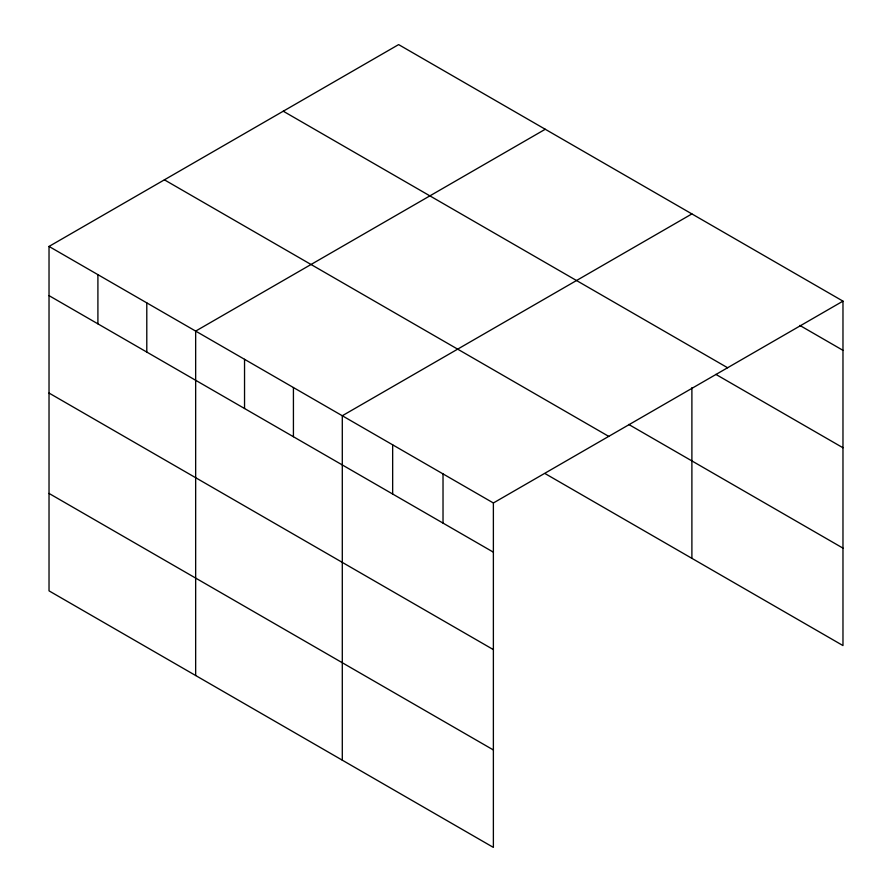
<?xml version="1.0" encoding="UTF-8"?>
<svg xmlns="http://www.w3.org/2000/svg" width="892" height="892" viewBox="0 0 892 892"><rect width="100%" height="100%" fill="white"/><g stroke="black" fill="none" stroke-linecap="round" stroke-linejoin="round"><path stroke-width="1.34" d="M49.027 246.437L493.376 502.977L493.376 847.4L49.027 590.861L49.027 246.437L398.624 44.6L842.973 301.139L842.973 645.563L545.257 473.685M545.257 129.262L195.66 331.099L195.66 675.512M691.891 213.924L342.294 415.75L342.294 760.174M493.376 502.977L842.973 301.139M799.812 325.413L842.973 350.333M283.255 111.21L727.604 367.749M715.875 374.384L842.973 447.762M628.704 424.436L842.973 548.134M164.396 179.827L608.745 436.378M49.027 295.631L493.376 552.17M49.027 393.049L493.376 649.599M49.027 493.432L493.376 749.971M691.891 387.663L691.891 558.336M443.023 473.908L443.023 523.091M392.658 444.829L392.658 494.023M293.423 387.529L293.423 436.723M244.542 359.32L244.542 408.503M146.79 302.879L146.79 352.061M97.908 274.658L97.908 323.841"/></g></svg>
